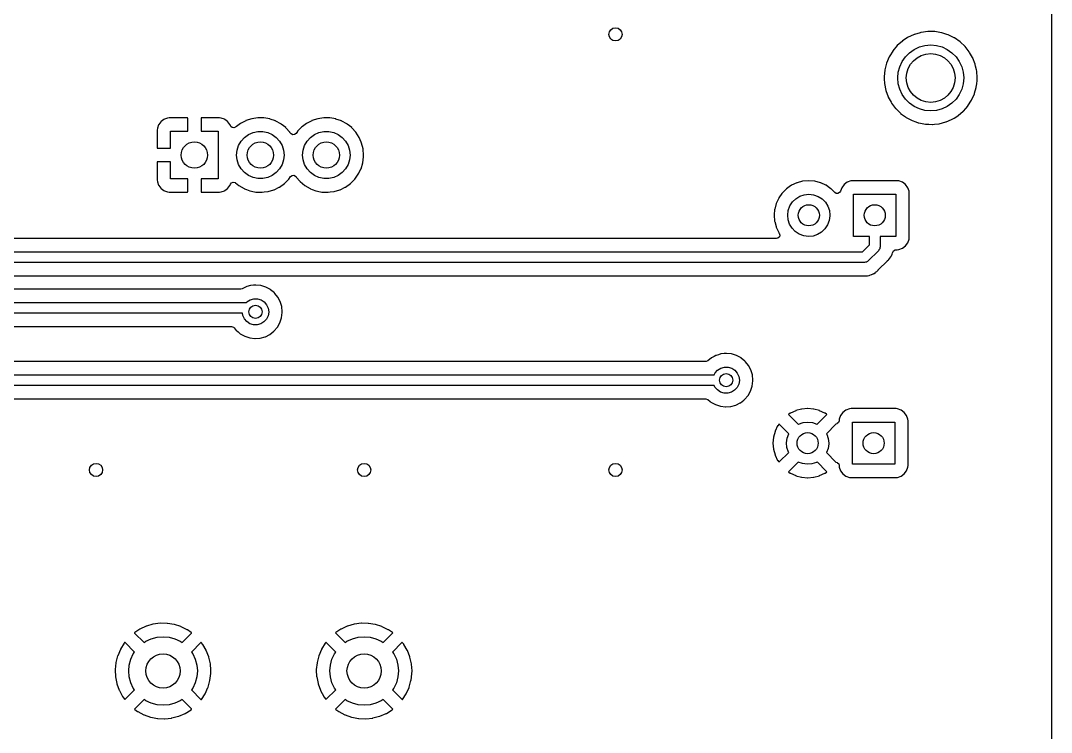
# Model space of a CAD drawing. Extents: x 63 to 234, y -148 to -41.
# Drawn here: x 195.26 to 234.32, y -122.98 to -96 of the extents above; entities that cross this region are included whole.
import ezdxf

# ---------------------------------------------------------------- set-up
doc = ezdxf.new("R2010")
doc.units = 0
doc.layers.add('BLACK', color=7, linetype='CONTINUOUS')

msp = doc.modelspace()

# ---------------------------------------------------------------- linework, layer by layer
at = {"layer": 'BLACK', "linetype": 'CONTINUOUS'}
for p, q in [((234.319, -40.7665), (234.319, -147.447)), ((229.348, -96.4565), (229.129, -96.5202)), ((229.376, -96.4484), (229.348, -96.4565)), ((229.38, -96.4471), (229.376, -96.4484)), ((229.376, -96.4484), (229.376, -96.4484)), ((229.639, -96.4119), (229.38, -96.4471)), ((229.644, -96.4119), (229.639, -96.4119)), ((229.787, -96.4138), (229.644, -96.4119)), ((229.644, -96.4119), (229.644, -96.4119)), ((229.901, -96.4153), (229.787, -96.4138)), ((230.159, -96.4573), (229.901, -96.4153)), ((230.163, -96.4587), (230.159, -96.4573)), ((230.361, -96.5222), (230.163, -96.4587)), ((228.673, -96.773), (228.478, -96.947)), ((228.677, -96.7704), (228.673, -96.773)), ((228.853, -96.6552), (228.677, -96.7704)), ((228.677, -96.7704), (228.677, -96.7704)), ((228.892, -96.6297), (228.853, -96.6552)), ((229.089, -96.539), (228.892, -96.6297)), ((229.125, -96.5222), (229.089, -96.539)), ((229.129, -96.5202), (229.125, -96.5222)), ((229.125, -96.5222), (229.125, -96.5222)), ((230.408, -96.537), (230.361, -96.5222)), ((230.412, -96.539), (230.408, -96.537)), ((230.638, -96.6505), (230.412, -96.539)), ((230.412, -96.539), (230.412, -96.539)), ((230.642, -96.6526), (230.638, -96.6505)), ((230.857, -96.8016), (230.642, -96.6526)), ((231.047, -96.9806), (230.857, -96.8016)), ((228.309, -97.152), (228.198, -97.3347)), ((228.311, -97.148), (228.309, -97.152)), ((228.478, -96.947), (228.311, -97.148)), ((228.789, -97.3685), (228.944, -97.2144)), ((228.944, -97.2144), (229.122, -97.0895)), ((229.122, -97.0895), (229.319, -96.9974)), ((229.319, -96.9974), (229.53, -96.941)), ((229.53, -96.941), (229.747, -96.922)), ((229.747, -96.922), (229.964, -96.941)), ((229.964, -96.941), (230.175, -96.9974)), ((230.175, -96.9974), (230.372, -97.0895)), ((230.372, -97.0895), (230.55, -97.2144)), ((230.55, -97.2144), (230.705, -97.3685)), ((231.209, -97.1859), (231.047, -96.9806)), ((231.221, -97.2078), (231.209, -97.1859)), ((231.326, -97.3908), (231.221, -97.2078)), ((228.075, -97.6125), (228.01, -97.8658)), ((228.176, -97.3714), (228.075, -97.6125)), ((228.198, -97.3347), (228.176, -97.3714)), ((228.572, -97.7445), (228.664, -97.547)), ((228.664, -97.547), (228.789, -97.3685)), ((230.705, -97.3685), (230.83, -97.547)), ((230.83, -97.547), (230.922, -97.7445)), ((231.339, -97.4128), (231.326, -97.3908)), ((231.34, -97.4172), (231.339, -97.4128)), ((231.432, -97.6521), (231.34, -97.4172)), ((231.34, -97.4172), (231.34, -97.4172)), ((228.01, -97.8658), (227.984, -98.1258)), ((228.497, -98.172), (228.516, -97.9549)), ((228.516, -97.9549), (228.572, -97.7445)), ((230.922, -97.7445), (230.978, -97.9549)), ((230.978, -97.9549), (230.997, -98.172)), ((231.433, -97.6564), (231.432, -97.6521)), ((231.448, -97.7204), (231.433, -97.6564)), ((231.48, -97.8612), (231.448, -97.7204)), ((231.491, -97.9113), (231.48, -97.8612)), ((231.491, -97.916), (231.491, -97.9113)), ((231.51, -98.172), (231.491, -97.916)), ((231.491, -97.916), (231.491, -97.916)), ((227.984, -98.1258), (227.984, -98.1305)), ((227.984, -98.1305), (227.988, -98.2075)), ((227.984, -98.1305), (227.984, -98.1305)), ((227.988, -98.2075), (227.997, -98.3869)), ((227.997, -98.3869), (228.048, -98.6433)), ((228.516, -98.3891), (228.497, -98.172)), ((228.572, -98.5995), (228.516, -98.3891)), ((230.978, -98.3891), (230.922, -98.5995)), ((230.997, -98.172), (230.978, -98.3891)), ((231.475, -98.5236), (231.492, -98.3915)), ((231.492, -98.3915), (231.508, -98.2674)), ((231.508, -98.2643), (231.51, -98.172)), ((231.508, -98.2674), (231.508, -98.2643)), ((231.508, -98.2674), (231.508, -98.2674)), ((228.048, -98.6433), (228.136, -98.8893)), ((228.664, -98.797), (228.572, -98.5995)), ((228.789, -98.9755), (228.664, -98.797)), ((230.83, -98.797), (230.705, -98.9755)), ((230.922, -98.5995), (230.83, -98.797)), ((231.297, -99.0134), (231.404, -98.7751)), ((231.404, -98.7751), (231.411, -98.7519)), ((231.411, -98.7519), (231.474, -98.5281)), ((231.474, -98.5281), (231.475, -98.5236)), ((231.474, -98.5281), (231.474, -98.5281)), ((228.136, -98.8893), (228.138, -98.8934)), ((228.138, -98.8934), (228.244, -99.0893)), ((228.244, -99.0893), (228.26, -99.1195)), ((228.26, -99.1195), (228.263, -99.1232)), ((228.263, -99.1232), (228.263, -99.1232)), ((228.263, -99.1232), (228.413, -99.3252)), ((228.944, -99.1296), (228.789, -98.9755)), ((229.122, -99.2545), (228.944, -99.1296)), ((230.55, -99.1296), (230.372, -99.2545)), ((230.705, -98.9755), (230.55, -99.1296)), ((231.155, -99.2333), (231.297, -99.0134)), ((228.413, -99.3252), (228.413, -99.3252)), ((228.413, -99.3252), (228.416, -99.3289)), ((228.416, -99.3289), (228.419, -99.3322)), ((228.419, -99.3322), (228.419, -99.3322)), ((228.419, -99.3322), (228.598, -99.5096)), ((228.598, -99.5096), (228.602, -99.5129)), ((228.602, -99.5129), (228.606, -99.5157)), ((228.606, -99.5157), (228.606, -99.5157)), ((228.606, -99.5157), (228.788, -99.6498)), ((229.319, -99.3466), (229.122, -99.2545)), ((229.53, -99.403), (229.319, -99.3466)), ((229.747, -99.422), (229.53, -99.403)), ((229.964, -99.403), (229.747, -99.422)), ((230.175, -99.3466), (229.964, -99.403)), ((230.372, -99.2545), (230.175, -99.3466)), ((230.787, -99.5956), (230.979, -99.4328)), ((230.979, -99.4328), (230.983, -99.4298)), ((230.979, -99.4328), (230.979, -99.4328)), ((230.983, -99.4298), (231.075, -99.3252)), ((231.075, -99.3252), (231.152, -99.2368)), ((231.152, -99.2368), (231.155, -99.2333)), ((231.152, -99.2368), (231.152, -99.2368)), ((200.494, -99.9539), (200.449, -100.074)), ((200.502, -99.9384), (200.494, -99.9539)), ((200.579, -99.8363), (200.502, -99.9384)), ((200.591, -99.8237), (200.579, -99.8363)), ((200.693, -99.7472), (200.591, -99.8237)), ((200.709, -99.7387), (200.693, -99.7472)), ((200.829, -99.6935), (200.709, -99.7387)), ((200.845, -99.6899), (200.829, -99.6935)), ((200.896, -99.6844), (200.845, -99.6899)), ((200.902, -99.684), (200.896, -99.6844)), ((201.579, -99.684), (200.902, -99.684)), ((201.587, -99.6857), (201.579, -99.684)), ((201.589, -99.6869), (201.587, -99.6857)), ((201.593, -99.7021), (201.589, -99.6869)), ((201.593, -100.192), (201.593, -99.7021)), ((202.103, -99.6899), (202.101, -99.6975)), ((202.101, -99.6975), (202.101, -100.192)), ((202.104, -99.6885), (202.103, -99.6899)), ((202.119, -99.684), (202.104, -99.6885)), ((202.792, -99.684), (202.119, -99.684)), ((202.798, -99.6844), (202.792, -99.684)), ((202.849, -99.6899), (202.798, -99.6844)), ((202.865, -99.6935), (202.849, -99.6899)), ((202.985, -99.7387), (202.865, -99.6935)), ((203.001, -99.7472), (202.985, -99.7387)), ((203.103, -99.8237), (203.001, -99.7472)), ((203.115, -99.8363), (203.103, -99.8237)), ((203.192, -99.9384), (203.115, -99.8363)), ((203.2, -99.9539), (203.192, -99.9384)), ((203.211, -99.9822), (203.2, -99.9539)), ((203.59, -99.8992), (203.44, -100.011)), ((203.594, -99.8961), (203.59, -99.8992)), ((203.59, -99.8992), (203.59, -99.8992)), ((203.598, -99.8937), (203.594, -99.8961)), ((203.795, -99.7915), (203.598, -99.8937)), ((203.799, -99.7891), (203.795, -99.7915)), ((203.795, -99.7915), (203.795, -99.7915)), ((204.019, -99.7171), (203.799, -99.7891)), ((204.248, -99.6821), (204.019, -99.7171)), ((204.254, -99.6822), (204.248, -99.6821)), ((204.403, -99.684), (204.254, -99.6822)), ((204.254, -99.6822), (204.254, -99.6822)), ((204.48, -99.6849), (204.403, -99.684)), ((204.485, -99.6859), (204.48, -99.6849)), ((204.703, -99.7247), (204.485, -99.6859)), ((204.485, -99.6859), (204.485, -99.6859)), ((204.708, -99.7256), (204.703, -99.7247)), ((204.703, -99.7247), (204.703, -99.7247)), ((204.713, -99.7273), (204.708, -99.7256)), ((204.921, -99.8011), (204.713, -99.7273)), ((204.713, -99.7273), (204.713, -99.7273)), ((204.921, -99.8012), (204.921, -99.8011)), ((204.926, -99.8029), (204.921, -99.8012)), ((204.931, -99.8054), (204.926, -99.8029)), ((205.125, -99.9123), (204.931, -99.8054)), ((204.931, -99.8054), (204.931, -99.8054)), ((205.129, -99.9148), (205.125, -99.9123)), ((205.125, -99.9123), (205.125, -99.9123)), ((205.133, -99.918), (205.129, -99.9148)), ((205.307, -100.055), (205.133, -99.918)), ((205.133, -99.918), (205.133, -99.918)), ((206.09, -99.8992), (205.94, -100.011)), ((206.094, -99.8961), (206.09, -99.8992)), ((206.09, -99.8992), (206.09, -99.8992)), ((206.098, -99.8937), (206.094, -99.8961)), ((206.295, -99.7915), (206.098, -99.8937)), ((206.299, -99.7891), (206.295, -99.7915)), ((206.295, -99.7915), (206.295, -99.7915)), ((206.519, -99.7171), (206.299, -99.7891)), ((206.748, -99.6821), (206.519, -99.7171)), ((206.754, -99.6822), (206.748, -99.6821)), ((206.903, -99.684), (206.754, -99.6822)), ((206.754, -99.6822), (206.754, -99.6822)), ((206.98, -99.6849), (206.903, -99.684)), ((206.985, -99.6859), (206.98, -99.6849)), ((207.203, -99.7247), (206.985, -99.6859)), ((206.985, -99.6859), (206.985, -99.6859)), ((207.208, -99.7256), (207.203, -99.7247)), ((207.203, -99.7247), (207.203, -99.7247)), ((207.213, -99.7273), (207.208, -99.7256)), ((207.421, -99.8011), (207.213, -99.7273)), ((207.213, -99.7273), (207.213, -99.7273)), ((207.421, -99.8012), (207.421, -99.8011)), ((207.426, -99.8029), (207.421, -99.8012)), ((207.431, -99.8054), (207.426, -99.8029)), ((207.625, -99.9123), (207.431, -99.8054)), ((207.431, -99.8054), (207.431, -99.8054)), ((207.629, -99.9148), (207.625, -99.9123)), ((207.625, -99.9123), (207.625, -99.9123)), ((207.633, -99.918), (207.629, -99.9148)), ((207.807, -100.055), (207.633, -99.918)), ((207.633, -99.918), (207.633, -99.918)), ((228.788, -99.6498), (228.813, -99.6675)), ((228.813, -99.6675), (228.817, -99.6697)), ((228.817, -99.6697), (228.817, -99.6697)), ((228.817, -99.6697), (229.04, -99.787)), ((229.04, -99.787), (229.04, -99.787)), ((229.04, -99.787), (229.044, -99.7892)), ((229.044, -99.7892), (229.179, -99.8363)), ((229.179, -99.8363), (229.275, -99.8699)), ((229.275, -99.8699), (229.291, -99.8753)), ((229.291, -99.8753), (229.295, -99.8762)), ((229.295, -99.8762), (229.543, -99.9232)), ((229.543, -99.9232), (229.543, -99.9232)), ((229.543, -99.9232), (229.547, -99.9241)), ((229.547, -99.9241), (229.678, -99.9292)), ((229.678, -99.9292), (229.804, -99.9342)), ((229.804, -99.9342), (229.804, -99.9342)), ((229.804, -99.9342), (229.809, -99.9344)), ((229.809, -99.9344), (229.888, -99.9257)), ((229.888, -99.9257), (230.064, -99.9064)), ((230.064, -99.9064), (230.068, -99.9059)), ((230.064, -99.9064), (230.064, -99.9064)), ((230.068, -99.9059), (230.073, -99.9047)), ((230.073, -99.9047), (230.317, -99.8405)), ((230.317, -99.8405), (230.321, -99.8394)), ((230.317, -99.8405), (230.317, -99.8405)), ((230.321, -99.8394), (230.328, -99.8363)), ((230.328, -99.8363), (230.536, -99.7472)), ((230.536, -99.7472), (230.561, -99.7362)), ((230.561, -99.7362), (230.636, -99.6899)), ((230.636, -99.6899), (230.78, -99.6011)), ((230.78, -99.6011), (230.784, -99.5986)), ((230.78, -99.6011), (230.78, -99.6011)), ((230.784, -99.5986), (230.787, -99.5956)), ((230.787, -99.5956), (230.787, -99.5956)), ((200.445, -100.09), (200.439, -100.141)), ((200.439, -100.141), (200.439, -100.147)), ((200.439, -100.147), (200.439, -100.82)), ((200.449, -100.074), (200.445, -100.09)), ((200.947, -100.838), (200.947, -100.192)), ((200.947, -100.192), (201.593, -100.192)), ((202.101, -100.192), (202.747, -100.192)), ((202.747, -100.192), (202.747, -101.992)), ((203.224, -100.007), (203.211, -99.9822)), ((203.278, -100.053), (203.224, -100.007)), ((203.348, -100.062), (203.278, -100.053)), ((203.408, -100.034), (203.348, -100.062)), ((203.409, -100.035), (203.408, -100.034)), ((203.44, -100.011), (203.409, -100.035)), ((203.745, -100.423), (203.897, -100.313)), ((203.897, -100.313), (204.069, -100.236)), ((204.069, -100.236), (204.253, -100.197)), ((204.253, -100.197), (204.441, -100.197)), ((204.441, -100.197), (204.625, -100.236)), ((204.625, -100.236), (204.797, -100.313)), ((204.797, -100.313), (204.949, -100.423)), ((205.311, -100.058), (205.307, -100.055)), ((205.307, -100.055), (205.307, -100.055)), ((205.467, -100.23), (205.311, -100.058)), ((205.47, -100.234), (205.467, -100.23)), ((205.492, -100.269), (205.47, -100.234)), ((205.47, -100.234), (205.47, -100.234)), ((205.513, -100.293), (205.492, -100.269)), ((205.576, -100.324), (205.513, -100.293)), ((205.647, -100.316), (205.576, -100.324)), ((205.702, -100.271), (205.647, -100.316)), ((205.749, -100.203), (205.702, -100.271)), ((205.76, -100.191), (205.749, -100.203)), ((205.871, -100.074), (205.76, -100.191)), ((205.909, -100.035), (205.871, -100.074)), ((205.94, -100.011), (205.909, -100.035)), ((206.245, -100.423), (206.397, -100.313)), ((206.397, -100.313), (206.569, -100.236)), ((206.569, -100.236), (206.753, -100.197)), ((206.753, -100.197), (206.941, -100.197)), ((206.941, -100.197), (207.125, -100.236)), ((207.125, -100.236), (207.297, -100.313)), ((207.297, -100.313), (207.449, -100.423)), ((207.811, -100.058), (207.807, -100.055)), ((207.807, -100.055), (207.807, -100.055)), ((207.967, -100.23), (207.811, -100.058)), ((208.093, -100.424), (207.967, -100.23)), ((203.467, -100.905), (203.525, -100.726)), ((203.525, -100.726), (203.619, -100.563)), ((203.619, -100.563), (203.745, -100.423)), ((204.949, -100.423), (205.075, -100.563)), ((205.075, -100.563), (205.169, -100.726)), ((205.169, -100.726), (205.227, -100.905)), ((205.967, -100.905), (206.025, -100.726)), ((206.025, -100.726), (206.119, -100.563)), ((206.119, -100.563), (206.245, -100.423)), ((207.449, -100.423), (207.575, -100.563)), ((207.575, -100.563), (207.669, -100.726)), ((207.669, -100.726), (207.727, -100.905)), ((208.095, -100.429), (208.093, -100.424)), ((208.171, -100.604), (208.095, -100.429)), ((208.095, -100.429), (208.095, -100.429)), ((208.185, -100.637), (208.171, -100.604)), ((208.241, -100.861), (208.185, -100.637)), ((200.439, -100.82), (200.443, -100.835)), ((200.443, -100.835), (200.445, -100.836)), ((200.445, -100.836), (200.453, -100.838)), ((200.453, -100.838), (200.947, -100.838)), ((203.447, -101.092), (203.467, -100.905)), ((203.467, -101.279), (203.447, -101.092)), ((205.227, -100.905), (205.247, -101.092)), ((205.247, -101.092), (205.227, -101.279)), ((205.947, -101.092), (205.967, -100.905)), ((205.967, -101.279), (205.947, -101.092)), ((207.727, -100.905), (207.747, -101.092)), ((207.747, -101.092), (207.727, -101.279)), ((208.242, -100.866), (208.241, -100.861)), ((208.242, -100.87), (208.242, -100.866)), ((208.242, -100.866), (208.242, -100.866)), ((208.26, -101.092), (208.242, -100.87)), ((208.259, -101.161), (208.26, -101.092)), ((200.441, -101.352), (200.439, -101.36)), ((200.439, -101.36), (200.439, -102.037)), ((200.442, -101.35), (200.441, -101.352)), ((200.457, -101.346), (200.442, -101.35)), ((200.947, -101.346), (200.457, -101.346)), ((200.947, -101.992), (200.947, -101.346)), ((203.525, -101.458), (203.467, -101.279)), ((203.619, -101.621), (203.525, -101.458)), ((205.169, -101.458), (205.075, -101.621)), ((205.227, -101.279), (205.169, -101.458)), ((206.025, -101.458), (205.967, -101.279)), ((206.119, -101.621), (206.025, -101.458)), ((207.669, -101.458), (207.575, -101.621)), ((207.727, -101.279), (207.669, -101.458)), ((208.161, -101.612), (208.228, -101.391)), ((208.228, -101.391), (208.259, -101.161)), ((203.745, -101.761), (203.619, -101.621)), ((203.897, -101.871), (203.745, -101.761)), ((204.069, -101.948), (203.897, -101.871)), ((204.797, -101.871), (204.625, -101.948)), ((204.949, -101.761), (204.797, -101.871)), ((205.075, -101.621), (204.949, -101.761)), ((205.423, -102.008), (205.492, -101.912)), ((205.492, -101.912), (205.548, -101.868)), ((205.548, -101.868), (205.619, -101.862)), ((205.619, -101.862), (205.682, -101.895)), ((205.682, -101.895), (205.702, -101.92)), ((205.702, -101.92), (205.704, -101.922)), ((205.704, -101.922), (205.704, -101.922)), ((205.704, -101.922), (205.707, -101.927)), ((205.707, -101.927), (205.858, -102.102)), ((206.245, -101.761), (206.119, -101.621)), ((206.397, -101.871), (206.245, -101.761)), ((206.569, -101.948), (206.397, -101.871)), ((207.297, -101.871), (207.125, -101.948)), ((207.449, -101.761), (207.297, -101.871)), ((207.575, -101.621), (207.449, -101.761)), ((207.923, -102.008), (208.058, -101.82)), ((208.058, -101.82), (208.076, -101.784)), ((208.076, -101.784), (208.159, -101.617)), ((208.159, -101.617), (208.161, -101.612)), ((208.159, -101.617), (208.159, -101.617)), ((200.439, -102.037), (200.439, -102.043)), ((200.439, -102.043), (200.445, -102.094)), ((200.445, -102.094), (200.449, -102.11)), ((200.449, -102.11), (200.494, -102.23)), ((200.494, -102.23), (200.502, -102.246)), ((200.502, -102.246), (200.579, -102.348)), ((201.593, -101.992), (200.947, -101.992)), ((201.593, -102.486), (201.593, -101.992)), ((202.747, -101.992), (202.101, -101.992)), ((202.101, -101.992), (202.101, -102.482)), ((203.115, -102.348), (203.192, -102.246)), ((203.192, -102.246), (203.2, -102.23)), ((203.2, -102.23), (203.212, -102.198)), ((203.212, -102.198), (203.255, -102.141)), ((203.255, -102.141), (203.321, -102.117)), ((203.321, -102.117), (203.391, -102.132)), ((203.391, -102.132), (203.411, -102.145)), ((203.411, -102.145), (203.536, -102.25)), ((203.536, -102.25), (203.736, -102.367)), ((204.253, -101.987), (204.069, -101.948)), ((204.441, -101.987), (204.253, -101.987)), ((204.625, -101.948), (204.441, -101.987)), ((204.867, -102.406), (205.066, -102.308)), ((205.066, -102.308), (205.071, -102.306)), ((205.066, -102.308), (205.066, -102.308)), ((205.071, -102.306), (205.259, -102.171)), ((205.259, -102.171), (205.423, -102.008)), ((205.858, -102.102), (206.036, -102.25)), ((206.036, -102.25), (206.236, -102.367)), ((206.753, -101.987), (206.569, -101.948)), ((206.941, -101.987), (206.753, -101.987)), ((207.125, -101.948), (206.941, -101.987)), ((207.367, -102.406), (207.566, -102.308)), ((207.566, -102.308), (207.571, -102.306)), ((207.566, -102.308), (207.566, -102.308)), ((207.571, -102.306), (207.759, -102.171)), ((207.759, -102.171), (207.923, -102.008)), ((224.388, -102.298), (224.288, -102.369)), ((224.471, -102.24), (224.388, -102.298)), ((224.476, -102.238), (224.471, -102.24)), ((224.673, -102.146), (224.476, -102.238)), ((224.476, -102.238), (224.476, -102.238)), ((224.678, -102.144), (224.673, -102.146)), ((224.673, -102.146), (224.673, -102.146)), ((224.683, -102.142), (224.678, -102.144)), ((224.894, -102.086), (224.683, -102.142)), ((224.683, -102.142), (224.683, -102.142)), ((224.899, -102.084), (224.894, -102.086)), ((224.894, -102.086), (224.894, -102.086)), ((225.127, -102.065), (224.899, -102.084)), ((225.355, -102.084), (225.127, -102.065)), ((225.361, -102.086), (225.355, -102.084)), ((225.571, -102.142), (225.361, -102.086)), ((225.361, -102.086), (225.361, -102.086)), ((225.577, -102.144), (225.571, -102.142)), ((225.571, -102.142), (225.571, -102.142)), ((225.582, -102.146), (225.577, -102.144)), ((225.779, -102.238), (225.582, -102.146)), ((225.582, -102.146), (225.582, -102.146)), ((225.784, -102.24), (225.779, -102.238)), ((225.779, -102.238), (225.779, -102.238)), ((225.867, -102.298), (225.784, -102.24)), ((225.967, -102.369), (225.867, -102.298)), ((226.464, -102.215), (226.377, -102.331)), ((226.581, -102.127), (226.464, -102.215)), ((226.717, -102.076), (226.581, -102.127)), ((226.779, -102.069), (226.717, -102.076)), ((228.476, -102.069), (226.779, -102.069)), ((228.538, -102.076), (228.476, -102.069)), ((228.674, -102.127), (228.538, -102.076)), ((228.791, -102.215), (228.674, -102.127)), ((228.878, -102.331), (228.791, -102.215)), ((200.579, -102.348), (200.591, -102.36)), ((200.591, -102.36), (200.693, -102.437)), ((200.693, -102.437), (200.709, -102.445)), ((200.709, -102.445), (200.829, -102.49)), ((200.829, -102.49), (200.845, -102.494)), ((200.845, -102.494), (200.896, -102.5)), ((200.896, -102.5), (200.902, -102.5)), ((200.902, -102.5), (201.575, -102.5)), ((201.575, -102.5), (201.59, -102.496)), ((201.59, -102.496), (201.591, -102.494)), ((201.591, -102.494), (201.593, -102.486)), ((202.101, -102.482), (202.105, -102.497)), ((202.105, -102.497), (202.107, -102.498)), ((202.107, -102.498), (202.115, -102.5)), ((202.115, -102.5), (202.792, -102.5)), ((202.792, -102.5), (202.798, -102.5)), ((202.798, -102.5), (202.849, -102.494)), ((202.849, -102.494), (202.865, -102.49)), ((202.865, -102.49), (202.985, -102.445)), ((202.985, -102.445), (203.001, -102.437)), ((203.001, -102.437), (203.103, -102.36)), ((203.103, -102.36), (203.115, -102.348)), ((203.736, -102.367), (203.741, -102.368)), ((203.741, -102.368), (203.741, -102.368)), ((203.741, -102.368), (203.816, -102.397)), ((203.816, -102.397), (203.953, -102.449)), ((203.953, -102.449), (203.958, -102.45)), ((203.958, -102.45), (203.958, -102.45)), ((203.958, -102.45), (204.007, -102.46)), ((204.007, -102.46), (204.18, -102.495)), ((204.18, -102.495), (204.309, -102.5)), ((204.309, -102.5), (204.406, -102.504)), ((204.406, -102.504), (204.406, -102.504)), ((204.406, -102.504), (204.411, -102.504)), ((204.411, -102.504), (204.416, -102.503)), ((204.416, -102.503), (204.49, -102.494)), ((204.416, -102.503), (204.416, -102.503)), ((204.49, -102.494), (204.641, -102.474)), ((204.641, -102.474), (204.646, -102.473)), ((204.646, -102.473), (204.858, -102.409)), ((204.646, -102.473), (204.646, -102.473)), ((204.858, -102.409), (204.863, -102.408)), ((204.863, -102.408), (204.867, -102.406)), ((206.236, -102.367), (206.241, -102.368)), ((206.241, -102.368), (206.241, -102.368)), ((206.241, -102.368), (206.316, -102.397)), ((206.316, -102.397), (206.453, -102.449)), ((206.453, -102.449), (206.458, -102.45)), ((206.458, -102.45), (206.458, -102.45)), ((206.458, -102.45), (206.507, -102.46)), ((206.507, -102.46), (206.68, -102.495)), ((206.68, -102.495), (206.809, -102.5)), ((206.809, -102.5), (206.906, -102.504)), ((206.906, -102.504), (206.906, -102.504)), ((206.906, -102.504), (206.911, -102.504)), ((206.911, -102.504), (206.916, -102.503)), ((206.916, -102.503), (206.99, -102.494)), ((206.916, -102.503), (206.916, -102.503)), ((206.99, -102.494), (207.141, -102.474)), ((207.141, -102.474), (207.146, -102.473)), ((207.146, -102.473), (207.358, -102.409)), ((207.146, -102.473), (207.146, -102.473)), ((207.358, -102.409), (207.363, -102.408)), ((207.363, -102.408), (207.367, -102.406)), ((224.108, -102.552), (223.99, -102.721)), ((224.118, -102.538), (224.108, -102.552)), ((224.121, -102.534), (224.118, -102.538)), ((224.118, -102.538), (224.118, -102.538)), ((224.283, -102.372), (224.121, -102.534)), ((224.288, -102.369), (224.283, -102.372)), ((224.288, -102.369), (224.288, -102.369)), ((224.635, -102.748), (224.787, -102.654)), ((224.787, -102.654), (224.956, -102.597)), ((224.956, -102.597), (225.133, -102.578)), ((225.133, -102.578), (225.31, -102.599)), ((225.31, -102.599), (225.478, -102.659)), ((225.478, -102.659), (225.629, -102.755)), ((225.972, -102.372), (225.967, -102.369)), ((225.967, -102.369), (225.967, -102.369)), ((226.117, -102.518), (225.972, -102.372)), ((226.16, -102.546), (226.117, -102.518)), ((226.231, -102.552), (226.16, -102.546)), ((226.294, -102.519), (226.231, -102.552)), ((226.324, -102.467), (226.294, -102.519)), ((226.326, -102.468), (226.324, -102.467)), ((226.377, -102.331), (226.326, -102.468)), ((226.827, -104.178), (226.827, -102.578)), ((226.827, -102.578), (228.427, -102.578)), ((228.427, -102.578), (228.427, -104.178)), ((228.929, -102.468), (228.878, -102.331)), ((228.936, -102.53), (228.929, -102.468)), ((228.936, -104.226), (228.936, -102.53)), ((223.892, -102.934), (223.835, -103.145)), ((223.893, -102.929), (223.892, -102.934)), ((223.892, -102.934), (223.892, -102.934)), ((223.895, -102.924), (223.893, -102.929)), ((223.988, -102.726), (223.895, -102.924)), ((223.99, -102.721), (223.988, -102.726)), ((223.988, -102.726), (223.988, -102.726)), ((224.35, -103.19), (224.411, -103.022)), ((224.411, -103.022), (224.507, -102.872)), ((224.507, -102.872), (224.635, -102.748)), ((225.629, -102.755), (225.754, -102.881)), ((225.754, -102.881), (225.849, -103.032)), ((225.849, -103.032), (225.907, -103.201)), ((223.834, -103.15), (223.814, -103.378)), ((223.814, -103.378), (223.834, -103.606)), ((223.835, -103.145), (223.834, -103.15)), ((224.327, -103.367), (224.35, -103.19)), ((224.345, -103.544), (224.327, -103.367)), ((225.927, -103.4), (225.902, -103.577)), ((225.907, -103.201), (225.927, -103.378)), ((225.927, -103.378), (225.927, -103.4)), ((223.834, -103.606), (223.835, -103.611)), ((223.835, -103.611), (223.835, -103.611)), ((223.835, -103.611), (223.885, -103.797)), ((223.885, -103.797), (223.893, -103.827)), ((223.893, -103.827), (223.895, -103.832)), ((223.895, -103.832), (223.895, -103.832)), ((223.895, -103.832), (223.988, -104.03)), ((224.401, -103.714), (224.345, -103.544)), ((224.494, -103.866), (224.401, -103.714)), ((224.617, -103.994), (224.494, -103.866)), ((225.839, -103.744), (225.74, -103.892)), ((225.902, -103.577), (225.839, -103.744)), ((223.903, -104.257), (192.841, -104.257)), ((223.96, -104.243), (223.903, -104.257)), ((224.012, -104.195), (223.96, -104.243)), ((223.988, -104.03), (223.988, -104.03)), ((223.988, -104.03), (223.99, -104.035)), ((223.99, -104.035), (223.993, -104.039)), ((223.993, -104.039), (224.007, -104.059)), ((224.007, -104.059), (224.029, -104.126)), ((224.029, -104.126), (224.012, -104.195)), ((224.767, -104.092), (224.617, -103.994)), ((224.934, -104.154), (224.767, -104.092)), ((225.111, -104.178), (224.934, -104.154)), ((225.288, -104.162), (225.111, -104.178)), ((225.458, -104.107), (225.288, -104.162)), ((225.611, -104.015), (225.458, -104.107)), ((225.74, -103.892), (225.611, -104.015)), ((227.427, -104.178), (226.827, -104.178)), ((227.427, -104.495), (227.427, -104.178)), ((228.427, -104.178), (227.827, -104.178)), ((227.827, -104.178), (227.827, -104.578)), ((228.929, -104.288), (228.936, -104.226)), ((227.157, -104.765), (227.427, -104.495)), ((227.807, -104.665), (227.787, -104.691)), ((227.81, -104.654), (227.807, -104.665)), ((227.816, -104.644), (227.81, -104.654)), ((227.82, -104.611), (227.816, -104.644)), ((227.827, -104.578), (227.82, -104.611)), ((228.538, -104.68), (228.674, -104.629)), ((228.674, -104.629), (228.791, -104.541)), ((228.791, -104.541), (228.878, -104.425)), ((228.878, -104.425), (228.929, -104.288)), ((191.916, -104.765), (227.157, -104.765)), ((227.769, -104.719), (227.381, -105.107)), ((227.787, -104.691), (227.769, -104.719)), ((228.152, -105.061), (228.158, -105.056)), ((228.158, -105.056), (228.195, -105.003)), ((228.195, -105.003), (228.198, -104.998)), ((228.198, -104.998), (228.238, -104.948)), ((228.238, -104.948), (228.241, -104.941)), ((228.241, -104.941), (228.242, -104.939)), ((228.242, -104.939), (228.251, -104.924)), ((228.251, -104.924), (228.252, -104.921)), ((228.252, -104.921), (228.256, -104.915)), ((228.256, -104.915), (228.28, -104.856)), ((228.28, -104.856), (228.282, -104.85)), ((228.282, -104.85), (228.305, -104.798)), ((228.305, -104.798), (228.308, -104.791)), ((228.308, -104.791), (228.31, -104.784)), ((228.31, -104.784), (228.312, -104.777)), ((228.312, -104.777), (228.315, -104.778)), ((228.315, -104.778), (228.341, -104.726)), ((228.341, -104.726), (228.402, -104.69)), ((228.402, -104.69), (228.433, -104.686)), ((228.433, -104.686), (228.476, -104.686)), ((228.476, -104.686), (228.538, -104.68)), ((227.24, -105.165), (192.027, -105.165)), ((227.273, -105.158), (227.24, -105.165)), ((227.306, -105.154), (227.273, -105.158)), ((227.316, -105.148), (227.306, -105.154)), ((227.327, -105.146), (227.316, -105.148)), ((227.353, -105.125), (227.327, -105.146)), ((227.381, -105.107), (227.353, -105.125)), ((227.753, -105.454), (227.758, -105.449)), ((227.758, -105.449), (228.108, -105.099)), ((228.108, -105.099), (228.114, -105.094)), ((228.114, -105.094), (228.152, -105.061)), ((192.421, -105.674), (227.211, -105.674)), ((227.211, -105.674), (227.22, -105.674)), ((227.22, -105.674), (227.27, -105.678)), ((227.27, -105.678), (227.27, -105.678)), ((227.27, -105.678), (227.277, -105.678)), ((227.277, -105.678), (227.285, -105.677)), ((227.285, -105.677), (227.311, -105.672)), ((227.285, -105.677), (227.285, -105.677)), ((227.311, -105.672), (227.34, -105.667)), ((227.34, -105.667), (227.347, -105.666)), ((227.347, -105.666), (227.41, -105.658)), ((227.41, -105.658), (227.417, -105.656)), ((227.417, -105.656), (227.42, -105.655)), ((227.42, -105.655), (227.436, -105.651)), ((227.436, -105.651), (227.439, -105.65)), ((227.439, -105.65), (227.446, -105.649)), ((227.446, -105.649), (227.505, -105.623)), ((227.505, -105.623), (227.511, -105.62)), ((227.511, -105.62), (227.564, -105.601)), ((227.564, -105.601), (227.571, -105.598)), ((227.564, -105.601), (227.564, -105.601)), ((227.571, -105.598), (227.577, -105.594)), ((227.577, -105.594), (227.579, -105.592)), ((227.579, -105.592), (227.594, -105.584)), ((227.594, -105.584), (227.596, -105.583)), ((227.596, -105.583), (227.603, -105.58)), ((227.603, -105.58), (227.654, -105.541)), ((227.654, -105.541), (227.659, -105.537)), ((227.659, -105.537), (227.706, -105.505)), ((227.706, -105.505), (227.712, -105.501)), ((227.706, -105.505), (227.706, -105.505)), ((227.712, -105.501), (227.717, -105.495)), ((227.717, -105.495), (227.753, -105.454)), ((227.717, -105.495), (227.717, -105.495)), ((203.604, -106.175), (192.147, -106.175)), ((203.662, -106.16), (203.604, -106.175)), ((203.78, -106.099), (203.662, -106.16)), ((203.786, -106.096), (203.78, -106.099)), ((203.834, -106.082), (203.786, -106.096)), ((203.969, -106.042), (203.834, -106.082)), ((203.975, -106.04), (203.969, -106.042)), ((203.969, -106.042), (203.969, -106.042)), ((203.981, -106.04), (203.975, -106.04)), ((204.09, -106.03), (203.981, -106.04)), ((203.981, -106.04), (203.981, -106.04)), ((204.172, -106.022), (204.09, -106.03)), ((204.178, -106.023), (204.172, -106.022)), ((204.363, -106.042), (204.178, -106.023)), ((204.178, -106.023), (204.178, -106.023)), ((204.369, -106.043), (204.363, -106.042)), ((204.363, -106.042), (204.363, -106.042)), ((204.558, -106.101), (204.369, -106.043)), ((204.732, -106.195), (204.558, -106.101)), ((204.737, -106.199), (204.732, -106.195)), ((204.88, -106.318), (204.737, -106.199)), ((204.737, -106.199), (204.737, -106.199)), ((203.841, -106.655), (203.961, -106.579)), ((203.961, -106.579), (204.097, -106.54)), ((204.097, -106.54), (204.239, -106.541)), ((204.239, -106.541), (204.375, -106.582)), ((204.375, -106.582), (204.494, -106.659)), ((204.884, -106.322), (204.88, -106.318)), ((204.888, -106.326), (204.884, -106.322)), ((204.898, -106.338), (204.888, -106.326)), ((204.888, -106.326), (204.888, -106.326)), ((205.009, -106.475), (204.898, -106.338)), ((205.102, -106.649), (205.009, -106.475)), ((131.088, -106.683), (203.816, -106.683)), ((203.816, -106.683), (203.841, -106.655)), ((204.494, -106.659), (204.586, -106.766)), ((204.586, -106.766), (204.645, -106.895)), ((204.645, -106.895), (204.665, -107.036)), ((205.159, -106.839), (205.102, -106.649)), ((205.179, -107.036), (205.159, -106.839)), ((203.672, -107.083), (131.171, -107.083)), ((203.684, -107.17), (203.672, -107.083)), ((203.741, -107.3), (203.684, -107.17)), ((203.832, -107.408), (203.741, -107.3)), ((204.58, -107.315), (204.485, -107.42)), ((204.642, -107.188), (204.58, -107.315)), ((204.665, -107.048), (204.642, -107.188)), ((204.665, -107.036), (204.665, -107.048)), ((205.091, -107.448), (205.153, -107.26)), ((205.153, -107.26), (205.178, -107.064)), ((205.178, -107.064), (205.179, -107.036)), ((191.653, -107.592), (203.258, -107.592)), ((203.258, -107.592), (203.326, -107.612)), ((203.326, -107.612), (203.357, -107.639)), ((203.357, -107.639), (203.436, -107.74)), ((203.436, -107.74), (203.441, -107.744)), ((203.441, -107.744), (203.441, -107.744)), ((203.441, -107.744), (203.503, -107.796)), ((203.95, -107.487), (203.832, -107.408)), ((204.085, -107.529), (203.95, -107.487)), ((204.227, -107.532), (204.085, -107.529)), ((204.364, -107.494), (204.227, -107.532)), ((204.485, -107.42), (204.364, -107.494)), ((204.708, -107.891), (204.864, -107.769)), ((204.864, -107.769), (204.993, -107.62)), ((204.993, -107.62), (205.091, -107.448)), ((203.503, -107.796), (203.587, -107.868)), ((203.587, -107.868), (203.759, -107.964)), ((203.759, -107.964), (203.948, -108.025)), ((203.948, -108.025), (204.144, -108.049)), ((204.144, -108.049), (204.15, -108.048)), ((204.15, -108.048), (204.335, -108.034)), ((204.15, -108.048), (204.15, -108.048)), ((204.335, -108.034), (204.335, -108.034)), ((204.335, -108.034), (204.341, -108.034)), ((204.341, -108.034), (204.532, -107.98)), ((204.532, -107.98), (204.537, -107.978)), ((204.537, -107.978), (204.703, -107.894)), ((204.537, -107.978), (204.537, -107.978)), ((204.703, -107.894), (204.708, -107.891)), ((204.703, -107.894), (204.703, -107.894)), ((221.223, -108.918), (191.458, -108.918)), ((221.237, -108.917), (221.223, -108.918)), ((221.302, -108.89), (221.237, -108.917)), ((221.441, -108.778), (221.302, -108.89)), ((221.538, -108.728), (221.441, -108.778)), ((221.611, -108.69), (221.538, -108.728)), ((221.616, -108.687), (221.611, -108.69)), ((221.611, -108.69), (221.611, -108.69)), ((221.703, -108.661), (221.616, -108.687)), ((221.8, -108.633), (221.703, -108.661)), ((221.806, -108.631), (221.8, -108.633)), ((221.8, -108.633), (221.8, -108.633)), ((221.812, -108.63), (221.806, -108.631)), ((221.921, -108.62), (221.812, -108.63)), ((221.812, -108.63), (221.812, -108.63)), ((222.003, -108.613), (221.921, -108.62)), ((222.009, -108.614), (222.003, -108.613)), ((222.194, -108.633), (222.009, -108.614)), ((222.009, -108.614), (222.009, -108.614)), ((222.2, -108.634), (222.194, -108.633)), ((222.194, -108.633), (222.194, -108.633)), ((222.389, -108.692), (222.2, -108.634)), ((222.563, -108.786), (222.389, -108.692)), ((222.567, -108.79), (222.563, -108.786)), ((222.71, -108.908), (222.567, -108.79)), ((222.567, -108.79), (222.567, -108.79)), ((222.715, -108.912), (222.71, -108.908)), ((222.719, -108.917), (222.715, -108.912)), ((222.731, -108.931), (222.719, -108.917)), ((222.719, -108.917), (222.719, -108.917)), ((222.84, -109.066), (222.731, -108.931)), ((221.543, -109.426), (221.578, -109.352)), ((221.578, -109.352), (221.672, -109.246)), ((221.672, -109.246), (221.792, -109.17)), ((221.792, -109.17), (221.928, -109.131)), ((221.928, -109.131), (222.07, -109.132)), ((222.07, -109.132), (222.206, -109.173)), ((222.206, -109.173), (222.325, -109.25)), ((222.325, -109.25), (222.417, -109.357)), ((222.933, -109.24), (222.84, -109.066)), ((222.99, -109.43), (222.933, -109.24)), ((186.912, -109.426), (221.543, -109.426)), ((222.417, -109.357), (222.476, -109.486)), ((222.496, -109.639), (222.472, -109.778)), ((222.476, -109.486), (222.496, -109.626)), ((222.496, -109.626), (222.496, -109.639)), ((222.984, -109.851), (223.009, -109.655)), ((223.009, -109.626), (222.99, -109.43)), ((223.009, -109.655), (223.009, -109.626)), ((221.543, -109.826), (186.864, -109.826)), ((221.572, -109.891), (221.543, -109.826)), ((221.663, -109.999), (221.572, -109.891)), ((221.781, -110.078), (221.663, -109.999)), ((221.916, -110.12), (221.781, -110.078)), ((222.058, -110.123), (221.916, -110.12)), ((222.195, -110.085), (222.058, -110.123)), ((222.315, -110.011), (222.195, -110.085)), ((222.411, -109.906), (222.315, -110.011)), ((222.472, -109.778), (222.411, -109.906)), ((222.824, -110.211), (222.922, -110.039)), ((222.922, -110.039), (222.984, -109.851)), ((187.146, -110.335), (221.226, -110.335)), ((221.226, -110.335), (221.294, -110.355)), ((221.294, -110.355), (221.308, -110.365)), ((221.308, -110.365), (221.386, -110.431)), ((221.386, -110.431), (221.418, -110.459)), ((221.418, -110.459), (221.59, -110.555)), ((222.368, -110.568), (222.533, -110.485)), ((222.533, -110.485), (222.539, -110.482)), ((222.533, -110.485), (222.533, -110.485)), ((222.539, -110.482), (222.67, -110.38)), ((222.67, -110.38), (222.69, -110.364)), ((222.69, -110.364), (222.695, -110.36)), ((222.695, -110.36), (222.824, -110.211)), ((221.59, -110.555), (221.778, -110.616)), ((221.778, -110.616), (221.975, -110.64)), ((221.975, -110.64), (221.981, -110.639)), ((221.981, -110.639), (222.166, -110.625)), ((221.981, -110.639), (221.981, -110.639)), ((222.166, -110.625), (222.172, -110.624)), ((222.166, -110.625), (222.166, -110.625)), ((222.172, -110.624), (222.362, -110.571)), ((222.362, -110.571), (222.368, -110.568)), ((222.368, -110.568), (222.368, -110.568)), ((224.371, -110.917), (224.363, -110.927)), ((224.423, -110.88), (224.371, -110.917)), ((224.432, -110.875), (224.423, -110.88)), ((224.63, -110.783), (224.432, -110.875)), ((224.64, -110.779), (224.63, -110.783)), ((224.851, -110.722), (224.64, -110.779)), ((224.861, -110.72), (224.851, -110.722)), ((225.079, -110.701), (224.861, -110.72)), ((225.089, -110.701), (225.079, -110.701)), ((225.307, -110.72), (225.089, -110.701)), ((225.317, -110.722), (225.307, -110.72)), ((225.528, -110.779), (225.317, -110.722)), ((225.538, -110.783), (225.528, -110.779)), ((225.736, -110.875), (225.538, -110.783)), ((225.745, -110.88), (225.736, -110.875)), ((225.796, -110.916), (225.745, -110.88)), ((225.806, -110.928), (225.796, -110.916)), ((226.421, -110.851), (226.333, -110.967)), ((226.537, -110.763), (226.421, -110.851)), ((226.674, -110.712), (226.537, -110.763)), ((226.736, -110.706), (226.674, -110.712)), ((228.432, -110.706), (226.736, -110.706)), ((228.494, -110.712), (228.432, -110.706)), ((228.631, -110.763), (228.494, -110.712)), ((228.747, -110.851), (228.631, -110.763)), ((228.835, -110.967), (228.747, -110.851)), ((223.986, -111.302), (223.95, -111.353)), ((223.998, -111.292), (223.986, -111.302)), ((224.01, -111.299), (223.998, -111.292)), ((224.368, -111.657), (224.01, -111.299)), ((224.363, -110.927), (224.37, -110.94)), ((224.37, -110.94), (224.728, -111.299)), ((224.728, -111.299), (224.743, -111.29)), ((224.743, -111.29), (224.912, -111.233)), ((224.912, -111.233), (225.09, -111.214)), ((225.09, -111.214), (225.267, -111.235)), ((225.267, -111.235), (225.435, -111.295)), ((225.435, -111.295), (225.44, -111.299)), ((225.44, -111.299), (225.799, -110.94)), ((225.799, -110.94), (225.806, -110.928)), ((226.158, -111.3), (225.799, -111.658)), ((226.196, -111.28), (226.158, -111.3)), ((226.207, -111.274), (226.196, -111.279)), ((226.196, -111.279), (226.196, -111.28)), ((226.196, -111.28), (226.196, -111.28)), ((226.252, -111.236), (226.206, -111.272)), ((226.206, -111.272), (226.207, -111.274)), ((226.275, -111.169), (226.252, -111.236)), ((226.282, -111.104), (226.275, -111.166)), ((226.275, -111.166), (226.275, -111.169)), ((226.333, -110.967), (226.282, -111.104)), ((226.784, -112.814), (226.784, -111.214)), ((226.784, -111.214), (228.384, -111.214)), ((228.384, -111.214), (228.384, -112.814)), ((228.886, -111.104), (228.835, -110.967)), ((228.892, -111.166), (228.886, -111.104)), ((228.892, -112.862), (228.892, -111.166)), ((223.849, -111.57), (223.792, -111.781)), ((223.853, -111.56), (223.849, -111.57)), ((223.945, -111.362), (223.853, -111.56)), ((223.95, -111.353), (223.945, -111.362)), ((224.306, -111.826), (224.367, -111.658)), ((224.367, -111.658), (224.368, -111.657)), ((225.799, -111.658), (225.805, -111.668)), ((225.805, -111.668), (225.864, -111.837)), ((223.79, -111.791), (223.771, -112.009)), ((223.771, -112.009), (223.771, -112.019)), ((223.771, -112.019), (223.79, -112.237)), ((223.792, -111.781), (223.79, -111.791)), ((224.284, -112.003), (224.306, -111.826)), ((224.301, -112.18), (224.284, -112.003)), ((225.884, -112.036), (225.859, -112.213)), ((225.864, -111.837), (225.884, -112.014)), ((225.884, -112.014), (225.884, -112.036)), ((223.79, -112.237), (223.792, -112.247)), ((223.792, -112.247), (223.849, -112.458)), ((223.849, -112.458), (223.853, -112.468)), ((223.853, -112.468), (223.945, -112.666)), ((224.01, -112.728), (224.37, -112.369)), ((224.358, -112.35), (224.301, -112.18)), ((224.37, -112.369), (224.358, -112.35)), ((225.859, -112.213), (225.799, -112.37)), ((225.799, -112.37), (226.158, -112.729)), ((223.945, -112.666), (223.95, -112.675)), ((223.95, -112.675), (223.987, -112.727)), ((223.987, -112.727), (223.997, -112.735)), ((223.997, -112.735), (224.01, -112.728)), ((224.728, -112.73), (224.369, -113.088)), ((224.89, -112.79), (224.728, -112.73)), ((225.067, -112.814), (224.89, -112.79)), ((225.245, -112.798), (225.067, -112.814)), ((225.414, -112.743), (225.245, -112.798)), ((225.439, -112.728), (225.414, -112.743)), ((225.798, -113.088), (225.439, -112.728)), ((226.158, -112.729), (226.2, -112.752)), ((226.2, -112.752), (226.21, -112.754)), ((226.21, -112.754), (226.26, -112.804)), ((226.26, -112.804), (226.275, -112.858)), ((226.275, -112.858), (226.275, -112.859)), ((226.275, -112.859), (226.275, -112.862)), ((226.275, -112.862), (226.282, -112.924)), ((228.384, -112.814), (226.784, -112.814)), ((228.886, -112.924), (228.892, -112.862)), ((224.369, -113.088), (224.362, -113.1)), ((224.362, -113.1), (224.372, -113.112)), ((224.372, -113.112), (224.423, -113.148)), ((224.423, -113.148), (224.432, -113.153)), ((224.432, -113.153), (224.63, -113.245)), ((224.63, -113.245), (224.64, -113.249)), ((224.64, -113.249), (224.851, -113.306)), ((225.317, -113.306), (225.528, -113.249)), ((225.528, -113.249), (225.538, -113.245)), ((225.538, -113.245), (225.736, -113.153)), ((225.736, -113.153), (225.745, -113.148)), ((225.745, -113.148), (225.797, -113.111)), ((225.797, -113.111), (225.805, -113.101)), ((225.805, -113.101), (225.798, -113.088)), ((226.282, -112.924), (226.333, -113.061)), ((226.333, -113.061), (226.421, -113.177)), ((226.421, -113.177), (226.537, -113.265)), ((228.631, -113.265), (228.747, -113.177)), ((228.747, -113.177), (228.835, -113.061)), ((228.835, -113.061), (228.886, -112.924)), ((224.851, -113.306), (224.861, -113.308)), ((224.861, -113.308), (225.079, -113.327)), ((225.079, -113.327), (225.089, -113.327)), ((225.089, -113.327), (225.307, -113.308)), ((225.307, -113.308), (225.317, -113.306)), ((226.537, -113.265), (226.674, -113.316)), ((226.674, -113.316), (226.736, -113.322)), ((226.736, -113.322), (228.432, -113.322)), ((228.432, -113.322), (228.494, -113.316)), ((228.494, -113.316), (228.631, -113.265)), ((199.777, -119.067), (199.586, -119.192)), ((199.785, -119.062), (199.777, -119.067)), ((200.021, -118.954), (199.785, -119.062)), ((200.03, -118.95), (200.021, -118.954)), ((200.279, -118.878), (200.03, -118.95)), ((200.288, -118.876), (200.279, -118.878)), ((200.545, -118.841), (200.288, -118.876)), ((200.554, -118.84), (200.545, -118.841)), ((200.813, -118.844), (200.554, -118.84)), ((200.823, -118.845), (200.813, -118.844)), ((201.079, -118.886), (200.823, -118.845)), ((201.088, -118.888), (201.079, -118.886)), ((201.335, -118.968), (201.088, -118.888)), ((201.343, -118.971), (201.335, -118.968)), ((201.576, -119.086), (201.343, -118.971)), ((201.584, -119.09), (201.576, -119.086)), ((201.731, -119.193), (201.584, -119.09)), ((207.397, -119.067), (207.206, -119.192)), ((207.405, -119.062), (207.397, -119.067)), ((207.641, -118.954), (207.405, -119.062)), ((207.65, -118.95), (207.641, -118.954)), ((207.899, -118.878), (207.65, -118.95)), ((207.908, -118.876), (207.899, -118.878)), ((208.165, -118.841), (207.908, -118.876)), ((208.174, -118.84), (208.165, -118.841)), ((208.433, -118.844), (208.174, -118.84)), ((208.443, -118.845), (208.433, -118.844)), ((208.699, -118.886), (208.443, -118.845)), ((208.708, -118.888), (208.699, -118.886)), ((208.955, -118.968), (208.708, -118.888)), ((208.963, -118.971), (208.955, -118.968)), ((209.196, -119.086), (208.963, -118.971)), ((209.204, -119.09), (209.196, -119.086)), ((209.351, -119.193), (209.204, -119.09)), ((199.586, -119.192), (199.577, -119.203)), ((199.577, -119.203), (199.582, -119.212)), ((199.582, -119.212), (199.941, -119.572)), ((200.01, -119.524), (200.215, -119.428)), ((200.215, -119.428), (200.434, -119.37)), ((200.434, -119.37), (200.66, -119.35)), ((200.66, -119.35), (200.886, -119.37)), ((200.886, -119.37), (201.105, -119.428)), ((201.105, -119.428), (201.31, -119.524)), ((201.379, -119.572), (201.734, -119.216)), ((201.739, -119.203), (201.731, -119.193)), ((201.734, -119.216), (201.741, -119.205)), ((201.741, -119.205), (201.739, -119.203)), ((207.206, -119.192), (207.197, -119.203)), ((207.197, -119.203), (207.202, -119.212)), ((207.202, -119.212), (207.561, -119.572)), ((207.63, -119.524), (207.835, -119.428)), ((207.835, -119.428), (208.054, -119.37)), ((208.054, -119.37), (208.28, -119.35)), ((208.28, -119.35), (208.506, -119.37)), ((208.506, -119.37), (208.725, -119.428)), ((208.725, -119.428), (208.93, -119.524)), ((208.999, -119.572), (209.354, -119.216)), ((209.361, -119.205), (209.351, -119.193)), ((209.354, -119.216), (209.361, -119.205)), ((199.043, -119.831), (198.942, -120.07)), ((199.047, -119.823), (199.043, -119.831)), ((199.182, -119.601), (199.047, -119.823)), ((199.187, -119.594), (199.182, -119.601)), ((199.202, -119.575), (199.187, -119.594)), ((199.213, -119.568), (199.202, -119.575)), ((199.226, -119.575), (199.213, -119.568)), ((199.582, -119.931), (199.226, -119.575)), ((199.941, -119.572), (200.01, -119.524)), ((201.31, -119.524), (201.379, -119.572)), ((202.094, -119.576), (201.738, -119.931)), ((202.105, -119.569), (202.094, -119.576)), ((202.117, -119.578), (202.105, -119.569)), ((202.16, -119.632), (202.117, -119.578)), ((202.165, -119.64), (202.16, -119.632)), ((202.294, -119.865), (202.165, -119.64)), ((202.298, -119.874), (202.294, -119.865)), ((202.392, -120.116), (202.298, -119.874)), ((206.663, -119.831), (206.562, -120.07)), ((206.667, -119.823), (206.663, -119.831)), ((206.802, -119.601), (206.667, -119.823)), ((206.807, -119.594), (206.802, -119.601)), ((206.822, -119.575), (206.807, -119.594)), ((206.833, -119.568), (206.822, -119.575)), ((206.846, -119.575), (206.833, -119.568)), ((207.202, -119.931), (206.846, -119.575)), ((207.561, -119.572), (207.63, -119.524)), ((208.93, -119.524), (208.999, -119.572)), ((209.714, -119.576), (209.358, -119.931)), ((209.725, -119.569), (209.714, -119.576)), ((209.737, -119.578), (209.725, -119.569)), ((209.78, -119.632), (209.737, -119.578)), ((209.785, -119.64), (209.78, -119.632)), ((209.914, -119.865), (209.785, -119.64)), ((209.918, -119.874), (209.914, -119.865)), ((210.012, -120.116), (209.918, -119.874)), ((198.939, -120.079), (198.876, -120.331)), ((198.942, -120.07), (198.939, -120.079)), ((199.38, -120.424), (199.438, -120.205)), ((199.438, -120.205), (199.534, -120)), ((199.534, -120), (199.582, -119.931)), ((201.738, -119.931), (201.786, -120)), ((201.786, -120), (201.882, -120.205)), ((201.882, -120.205), (201.94, -120.424)), ((202.395, -120.124), (202.392, -120.116)), ((202.452, -120.377), (202.395, -120.124)), ((206.559, -120.079), (206.496, -120.331)), ((206.562, -120.07), (206.559, -120.079)), ((207, -120.424), (207.058, -120.205)), ((207.058, -120.205), (207.154, -120)), ((207.154, -120), (207.202, -119.931)), ((209.358, -119.931), (209.406, -120)), ((209.406, -120), (209.502, -120.205)), ((209.502, -120.205), (209.56, -120.424)), ((210.015, -120.124), (210.012, -120.116)), ((210.072, -120.377), (210.015, -120.124)), ((198.874, -120.34), (198.848, -120.598)), ((198.848, -120.598), (198.848, -120.607)), ((198.848, -120.607), (198.86, -120.866)), ((198.876, -120.331), (198.874, -120.34)), ((199.36, -120.65), (199.38, -120.424)), ((199.38, -120.876), (199.36, -120.65)), ((201.94, -120.424), (201.96, -120.65)), ((201.96, -120.65), (201.94, -120.876)), ((202.454, -120.387), (202.452, -120.377)), ((202.47, -120.607), (202.454, -120.387)), ((202.473, -120.647), (202.47, -120.607)), ((202.471, -120.742), (202.473, -120.653)), ((202.473, -120.653), (202.473, -120.647)), ((206.494, -120.34), (206.468, -120.598)), ((206.468, -120.598), (206.468, -120.607)), ((206.468, -120.607), (206.48, -120.866)), ((206.496, -120.331), (206.494, -120.34)), ((206.98, -120.65), (207, -120.424)), ((207, -120.876), (206.98, -120.65)), ((209.56, -120.424), (209.58, -120.65)), ((209.58, -120.65), (209.56, -120.876)), ((210.074, -120.387), (210.072, -120.377)), ((210.093, -120.647), (210.074, -120.387)), ((210.091, -120.742), (210.093, -120.653)), ((210.093, -120.653), (210.093, -120.647)), ((198.86, -120.866), (198.861, -120.876)), ((198.861, -120.876), (198.912, -121.13)), ((199.438, -121.095), (199.38, -120.876)), ((201.94, -120.876), (201.882, -121.095)), ((202.365, -121.266), (202.435, -121.016)), ((202.435, -121.016), (202.437, -121.007)), ((202.437, -121.007), (202.47, -120.748)), ((202.47, -120.748), (202.471, -120.742)), ((206.48, -120.866), (206.481, -120.876)), ((206.481, -120.876), (206.532, -121.13)), ((207.058, -121.095), (207, -120.876)), ((209.56, -120.876), (209.502, -121.095)), ((209.985, -121.266), (210.055, -121.016)), ((210.055, -121.016), (210.057, -121.007)), ((210.057, -121.007), (210.09, -120.748)), ((210.09, -120.748), (210.091, -120.742)), ((198.912, -121.13), (198.914, -121.139)), ((198.914, -121.139), (199.002, -121.383)), ((199.002, -121.383), (199.006, -121.392)), ((199.006, -121.392), (199.129, -121.62)), ((199.227, -121.723), (199.582, -121.369)), ((199.534, -121.3), (199.438, -121.095)), ((199.582, -121.369), (199.534, -121.3)), ((201.786, -121.3), (201.738, -121.369)), ((201.738, -121.369), (202.096, -121.727)), ((201.882, -121.095), (201.786, -121.3)), ((202.255, -121.511), (202.362, -121.274)), ((202.362, -121.274), (202.365, -121.266)), ((206.532, -121.13), (206.534, -121.139)), ((206.534, -121.139), (206.622, -121.383)), ((206.622, -121.383), (206.626, -121.392)), ((206.626, -121.392), (206.749, -121.62)), ((206.847, -121.723), (207.202, -121.369)), ((207.154, -121.3), (207.058, -121.095)), ((207.202, -121.369), (207.154, -121.3)), ((209.406, -121.3), (209.358, -121.369)), ((209.358, -121.369), (209.716, -121.727)), ((209.502, -121.095), (209.406, -121.3)), ((209.875, -121.511), (209.982, -121.274)), ((209.982, -121.274), (209.985, -121.266)), ((199.129, -121.62), (199.134, -121.628)), ((199.134, -121.628), (199.204, -121.722)), ((199.204, -121.722), (199.215, -121.73)), ((199.215, -121.73), (199.227, -121.723)), ((199.941, -121.728), (199.586, -122.083)), ((200.01, -121.776), (199.941, -121.728)), ((200.215, -121.872), (200.01, -121.776)), ((201.31, -121.776), (201.105, -121.872)), ((201.379, -121.728), (201.31, -121.776)), ((201.737, -122.086), (201.379, -121.728)), ((202.096, -121.727), (202.108, -121.734)), ((202.108, -121.734), (202.117, -121.727)), ((202.117, -121.727), (202.251, -121.519)), ((202.251, -121.519), (202.255, -121.511)), ((206.749, -121.62), (206.754, -121.628)), ((206.754, -121.628), (206.824, -121.722)), ((206.824, -121.722), (206.835, -121.73)), ((206.835, -121.73), (206.847, -121.723)), ((207.561, -121.728), (207.206, -122.083)), ((207.63, -121.776), (207.561, -121.728)), ((207.835, -121.872), (207.63, -121.776)), ((208.93, -121.776), (208.725, -121.872)), ((208.999, -121.728), (208.93, -121.776)), ((209.357, -122.086), (208.999, -121.728)), ((209.716, -121.727), (209.728, -121.734)), ((209.728, -121.734), (209.737, -121.727)), ((209.737, -121.727), (209.871, -121.519)), ((209.871, -121.519), (209.875, -121.511)), ((199.586, -122.083), (199.58, -122.095)), ((199.58, -122.095), (199.589, -122.106)), ((199.589, -122.106), (199.695, -122.185)), ((199.695, -122.185), (199.703, -122.19)), ((199.703, -122.19), (199.933, -122.311)), ((200.434, -121.93), (200.215, -121.872)), ((200.66, -121.95), (200.434, -121.93)), ((200.886, -121.93), (200.66, -121.95)), ((201.105, -121.872), (200.886, -121.93)), ((201.501, -122.256), (201.722, -122.119)), ((201.722, -122.119), (201.729, -122.114)), ((201.729, -122.114), (201.735, -122.109)), ((201.735, -122.109), (201.743, -122.096)), ((201.742, -122.095), (201.737, -122.086)), ((201.743, -122.096), (201.742, -122.095)), ((207.206, -122.083), (207.2, -122.095)), ((207.2, -122.095), (207.209, -122.106)), ((207.209, -122.106), (207.315, -122.185)), ((207.315, -122.185), (207.323, -122.19)), ((207.323, -122.19), (207.553, -122.311)), ((208.054, -121.93), (207.835, -121.872)), ((208.28, -121.95), (208.054, -121.93)), ((208.506, -121.93), (208.28, -121.95)), ((208.725, -121.872), (208.506, -121.93)), ((209.121, -122.256), (209.342, -122.119)), ((209.342, -122.119), (209.349, -122.114)), ((209.349, -122.114), (209.355, -122.109)), ((209.355, -122.109), (209.363, -122.096)), ((209.363, -122.096), (209.357, -122.086)), ((199.933, -122.311), (199.941, -122.314)), ((199.941, -122.314), (200.186, -122.4)), ((200.186, -122.4), (200.195, -122.402)), ((200.195, -122.402), (200.45, -122.451)), ((200.45, -122.451), (200.459, -122.452)), ((200.459, -122.452), (200.719, -122.462)), ((200.719, -122.462), (200.728, -122.461)), ((200.728, -122.461), (200.986, -122.433)), ((200.986, -122.433), (200.995, -122.432)), ((200.995, -122.432), (201.246, -122.365)), ((201.246, -122.365), (201.255, -122.362)), ((201.255, -122.362), (201.493, -122.26)), ((201.493, -122.26), (201.501, -122.256)), ((207.553, -122.311), (207.561, -122.314)), ((207.561, -122.314), (207.806, -122.4)), ((207.806, -122.4), (207.815, -122.402)), ((207.815, -122.402), (208.07, -122.451)), ((208.07, -122.451), (208.079, -122.452)), ((208.079, -122.452), (208.339, -122.462)), ((208.339, -122.462), (208.348, -122.461)), ((208.348, -122.461), (208.606, -122.433)), ((208.606, -122.433), (208.615, -122.432)), ((208.615, -122.432), (208.866, -122.365)), ((208.866, -122.365), (208.875, -122.362)), ((208.875, -122.362), (209.113, -122.26)), ((209.113, -122.26), (209.121, -122.256))]:
    msp.add_line(p, q, dxfattribs=at)
at = {"layer": 'BLACK'}
for centre, radius in [((217.805, -96.52), 0.25), ((229.747, -98.172), 0.925), ((201.847, -101.092), 0.5), ((204.347, -101.092), 0.5), ((206.847, -101.092), 0.5), ((225.127, -103.378), 0.4), ((227.627, -103.378), 0.4), ((204.165, -107.036), 0.25), ((221.996, -109.626), 0.25), ((225.084, -112.014), 0.4), ((227.584, -112.014), 0.4), ((198.12, -113.03), 0.25), ((208.28, -113.03), 0.25), ((217.805, -113.03), 0.25), ((200.66, -120.65), 0.65), ((208.28, -120.65), 0.65)]:
    msp.add_circle(centre, radius, dxfattribs=at)

doc.saveas('drawing.dxf')
